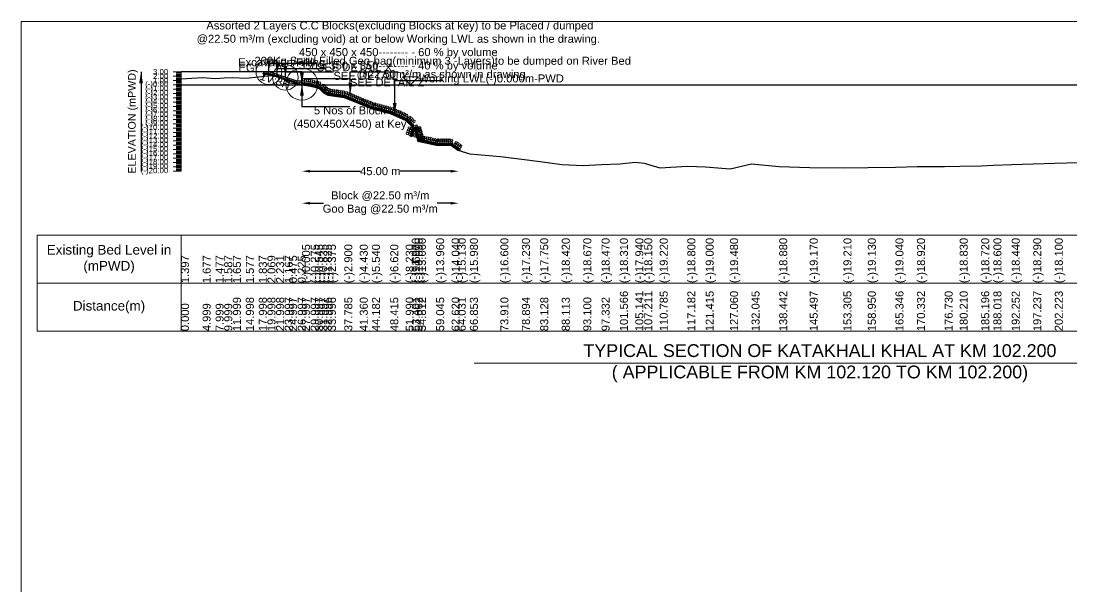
# Model space of a CAD drawing. Header units: inches. Extents: x 89000 to 845000, y -7071 to 31.
# Drawn here: x 730000 to 736567, y -3534 to 4 of the extents above; entities that cross this region are included whole.
import ezdxf

# ---------------------------------------------------------------- set-up
doc = ezdxf.new("R2010")
doc.units = ezdxf.units.IN
doc.header["$LTSCALE"] = 7
doc.header["$MEASUREMENT"] = 0
for name, color, linetype, lineweight in [('Cross section Data Border', 7, 'Continuous', 9), ('Cross Section Labels', 7, 'Continuous', 9), ('Existing_Bed_Level for Xsection', 7, 'Continuous', 25), ('Long Section Labels', 7, 'Continuous', 9)]:
    doc.layers.add(name, color=color, linetype=linetype, lineweight=lineweight)
doc.styles.get("Standard").update_dxf_attribs({"font": 'arial.ttf'})
doc.dimstyles.new('Appron Lebeling Style', dxfattribs={"dimtxt": 50, "dimasz": 50, "dimexe": 0.18, "dimexo": 0.0625, "dimgap": 0.09, "dimtad": 0, "dimtih": 1, "dimtoh": 1, "dimdec": 4, "dimzin": 0, "dimdsep": 46, "dimtxsty": 'Standard', "dimcen": 0.09, "dimse1": 1, "dimse2": 1, "dimadec": 0, "dimazin": 0, "dimtfac": 1, "dimtdec": 4, "dimtofl": 0, "dimtmove": 0, "dimatfit": 3, "dimfxl": 1, "dimtolj": 1, "dimtzin": 0, "dimarcsym": 0})
doc.dimstyles.get("Standard").update_dxf_attribs({"dimtxt": 0.18, "dimasz": 0.18, "dimexe": 0.18, "dimexo": 0.0625, "dimgap": 0.09, "dimtad": 0, "dimtih": 1, "dimtoh": 1, "dimdec": 4, "dimzin": 0, "dimdsep": 46, "dimtxsty": 'Standard', "dimcen": 0.09, "dimadec": 0, "dimazin": 0, "dimtfac": 1, "dimtdec": 4, "dimtofl": 0, "dimtmove": 0, "dimatfit": 3, "dimfxl": 1, "dimtolj": 1, "dimtzin": 0, "dimarcsym": 0})

# ---------------------------------------------------------------- blocks, each defined once
blk = doc.blocks.new('*D345')
at = {"layer": 'Cross Section Labels', "color": 0, "lineweight": -2, "transparency": 16777216}
for p, q in [((731805.3, -935), (732121.3, -935)), ((732684.5, -935), (732368.5, -935))]:
    blk.add_line(p, q, dxfattribs=at)
at = {"layer": 'Cross Section Labels', "color": 0, "transparency": 16777216}
for points in [[(731805.3, -926.7), (731805.3, -943.4), (731755.3, -935)], [(732684.5, -926.7), (732684.5, -943.4), (732734.5, -935)]]:
    blk.add_solid(points, dxfattribs=at)
at = {"layer": 'Defpoints', "color": 0, "transparency": 16777216}
for p in [(731755.3, -395), (732734.5, -805.3), (732734.5, -935)]:
    blk.add_point(p, dxfattribs=at)
at = {"layer": 'Cross Section Labels', "color": 0, "transparency": 16777216, "insert": (732244.9, -935), "char_height": 50, "attachment_point": 5}
blk.add_mtext('\\A1;45.00 m', dxfattribs=at)
blk = doc.blocks.new('*D346')
at = {"layer": 'Cross Section Labels', "color": 0, "lineweight": -2, "transparency": 16777216}
for p, q in [((731805.3, -1135), (731889.3, -1135)), ((732684.5, -1135), (732600.5, -1135))]:
    blk.add_line(p, q, dxfattribs=at)
at = {"layer": 'Cross Section Labels', "color": 0, "transparency": 16777216}
for points in [[(731805.3, -1126.7), (731805.3, -1143.4), (731755.3, -1135)], [(732684.5, -1126.7), (732684.5, -1143.4), (732734.5, -1135)]]:
    blk.add_solid(points, dxfattribs=at)
at = {"layer": 'Defpoints', "color": 0, "transparency": 16777216}
for p in [(731755.3, -395), (732734.5, -805.3), (732734.5, -1135)]:
    blk.add_point(p, dxfattribs=at)
at = {"layer": 'Cross Section Labels', "color": 0, "transparency": 16777216, "insert": (732244.9, -1135), "char_height": 50, "attachment_point": 5}
blk.add_mtext('\\A1;Block @22.50 m³/m ^JGoo Bag @22.50 m³/m ', dxfattribs=at)

msp = doc.modelspace()

# ---------------------------------------------------------------- linework, layer by layer
at = {"layer": 'Cross section Data Border'}
msp.add_lwpolyline([(730100, -1335.04), (739084.72253, -1335.04), (739084.72253, -1935.04), (730100, -1935.04)], close=True, dxfattribs=at)
for points in [[(731000, -1335.04), (731000, -1935.04)], [(730100, -1635.04), (739084.72253, -1635.04)]]:
    msp.add_lwpolyline(points, dxfattribs=at)
at = {"layer": 'Cross Section Labels'}
for points in [[(730000, 0), (740000, 0), (740000, -7071), (730000, -7071)], [(732434.33183, -395.04), (732484.33183, -345.04), (732384.33183, -345.04)]]:
    msp.add_lwpolyline(points, close=True, dxfattribs=at)
msp.add_lwpolyline([(732832.36127, -2135.04), (734992.36127, -2135.04), (737152.36127, -2135.04)], dxfattribs=at)
for centre, radius in [((731548.78183, -314.04), 80), ((731652.05683, -348.465), 80), ((731755.33183, -390.99), 100)]:
    msp.add_circle(centre, radius, dxfattribs=at)
at = {"layer": 'Existing_Bed_Level for Xsection'}
for points in [[(731755.33183, -314.04), (731000, -314.04)], [(731724.95683, -372.765), (731550.02883, -314.45567), (731548.78183, -314.04), (731547.46738, -314.04), (731523.16738, -314.04)], [(731523.16738, -322.14), (731547.46738, -322.14), (731724.95683, -381.30315)], [(731523.16738, -324.84), (731547.02923, -324.84), (731721.17923, -382.89)], [(731523.16738, -327.54), (731546.59108, -327.54), (731718.88183, -384.97025)], [(731000, -357.321), (731134.98549, -349.761), (731215.97678, -355.161), (731269.97097, -352.191), (731323.96517, -350.301), (731404.95646, -352.461), (731485.94775, -345.441), (731539.94195, -339.177), (731593.93614, -334.803), (731647.93034, -363.531), (731674.92743, -382.215), (731728.92163, -388.965), (731755.91873, -395.175), (731809.91292, -402.465), (731836.91002, -409.755), (731863.90712, -417.585), (731890.90421, -444.315), (731917.90131, -459.165), (732020.19545, -473.34), (732116.72802, -514.65), (732192.90262, -544.62), (732307.20672, -573.78), (732403.73649, -617.25), (732441.82375, -654.24), (732441.82375, -718.23), (732459.67249, -667.47), (732479.91598, -747.66), (732594.21896, -771.96), (732690.74682, -774.12), (732728.83614, -803.55), (732805.02675, -826.5), (732995.56246, -843.24), (733130.14127, -860.25), (733244.45998, -874.29), (733379.05462, -892.38), (733513.69275, -899.13), (733627.9707, -893.73), (733742.27146, -889.41), (733838.79543, -879.42), (733894.70328, -885.09), (733991.18268, -913.98), (734163.90229, -902.64), (734278.19653, -908.04), (734430.61552, -921), (734565.21039, -889.41), (734737.92952, -904.8), (734928.42908, -912.63), (735139.23815, -913.71), (735291.65269, -911.55), (735464.35334, -909.12), (735598.97065, -905.88), (735771.70126, -905.88), (735865.67839, -903.45), (736000.27984, -900.48), (736076.4832, -897.24), (736190.79728, -892.92), (736325.3947, -888.87), (736460.012, -883.74), (736612.40852, -879.96)], [(731000, -395.04), (738984.72253, -395.04)]]:
    msp.add_lwpolyline(points, dxfattribs=at)
at = {"layer": 'Long Section Labels'}
for points in [[(731000, -314.04), (730950, -314.04)], [(731000, -320.79), (730970, -320.79)], [(731000, -327.54), (730970, -327.54)], [(731000, -935.04), (731000, -908.04), (731000, -881.04), (731000, -854.04), (731000, -827.04), (731000, -800.04), (731000, -773.04), (731000, -746.04), (731000, -719.04), (731000, -692.04), (731000, -665.04), (731000, -638.04), (731000, -611.04), (731000, -584.04), (731000, -557.04), (731000, -530.04), (731000, -503.04), (731000, -476.04), (731000, -449.04), (731000, -422.04), (731000, -395.04), (731000, -368.04), (731000, -341.04), (731000, -314.04)], [(731000, -341.04), (730950, -341.04)], [(731000, -368.04), (730950, -368.04)], [(731000, -334.29), (730970, -334.29)], [(731000, -347.79), (730970, -347.79)], [(731000, -354.54), (730970, -354.54)], [(731000, -361.29), (730970, -361.29)], [(731000, -374.79), (730970, -374.79)], [(731000, -381.54), (730970, -381.54)], [(731000, -388.29), (730970, -388.29)], [(731000, -395.04), (730950, -395.04)], [(731000, -422.04), (730950, -422.04)], [(731000, -449.04), (730950, -449.04)], [(731000, -401.79), (730970, -401.79)], [(731000, -408.54), (730970, -408.54)], [(731000, -415.29), (730970, -415.29)], [(731000, -428.79), (730970, -428.79)], [(731000, -435.54), (730970, -435.54)], [(731000, -442.29), (730970, -442.29)], [(731000, -455.79), (730970, -455.79)], [(731000, -476.04), (730950, -476.04)], [(731000, -503.04), (730950, -503.04)], [(731000, -462.54), (730970, -462.54)], [(731000, -469.29), (730970, -469.29)], [(731000, -482.79), (730970, -482.79)], [(731000, -489.54), (730970, -489.54)], [(731000, -496.29), (730970, -496.29)], [(731000, -509.79), (730970, -509.79)], [(731000, -516.54), (730970, -516.54)], [(731000, -523.29), (730970, -523.29)], [(731000, -530.04), (730950, -530.04)], [(731000, -557.04), (730950, -557.04)], [(731000, -584.04), (730950, -584.04)], [(731000, -536.79), (730970, -536.79)], [(731000, -543.54), (730970, -543.54)], [(731000, -550.29), (730970, -550.29)], [(731000, -563.79), (730970, -563.79)], [(731000, -570.54), (730970, -570.54)], [(731000, -577.29), (730970, -577.29)], [(731000, -590.79), (730970, -590.79)], [(731000, -611.04), (730950, -611.04)], [(731000, -638.04), (730950, -638.04)], [(731000, -597.54), (730970, -597.54)], [(731000, -604.29), (730970, -604.29)], [(731000, -617.79), (730970, -617.79)], [(731000, -624.54), (730970, -624.54)], [(731000, -631.29), (730970, -631.29)], [(731000, -644.79), (730970, -644.79)], [(731000, -651.54), (730970, -651.54)], [(731000, -665.04), (730950, -665.04)], [(731000, -692.04), (730950, -692.04)], [(731000, -719.04), (730950, -719.04)], [(731000, -658.29), (730970, -658.29)], [(731000, -671.79), (730970, -671.79)], [(731000, -678.54), (730970, -678.54)], [(731000, -685.29), (730970, -685.29)], [(731000, -698.79), (730970, -698.79)], [(731000, -705.54), (730970, -705.54)], [(731000, -712.29), (730970, -712.29)], [(731000, -746.04), (730950, -746.04)], [(731000, -773.04), (730950, -773.04)], [(731000, -725.79), (730970, -725.79)], [(731000, -732.54), (730970, -732.54)], [(731000, -739.29), (730970, -739.29)], [(731000, -752.79), (730970, -752.79)], [(731000, -759.54), (730970, -759.54)], [(731000, -766.29), (730970, -766.29)], [(731000, -779.79), (730970, -779.79)], [(731000, -786.54), (730970, -786.54)], [(731000, -800.04), (730950, -800.04)], [(731000, -827.04), (730950, -827.04)], [(731000, -793.29), (730970, -793.29)], [(731000, -806.79), (730970, -806.79)], [(731000, -813.54), (730970, -813.54)], [(731000, -820.29), (730970, -820.29)], [(731000, -833.79), (730970, -833.79)], [(731000, -840.54), (730970, -840.54)], [(731000, -847.29), (730970, -847.29)], [(731000, -854.04), (730950, -854.04)], [(731000, -881.04), (730950, -881.04)], [(731000, -908.04), (730950, -908.04)], [(731000, -860.79), (730970, -860.79)], [(731000, -867.54), (730970, -867.54)], [(731000, -874.29), (730970, -874.29)], [(731000, -887.79), (730970, -887.79)], [(731000, -894.54), (730970, -894.54)], [(731000, -901.29), (730970, -901.29)], [(731000, -914.79), (730970, -914.79)], [(731000, -935.04), (730950, -935.04)], [(731000, -921.54), (730970, -921.54)], [(731000, -928.29), (730970, -928.29)]]:
    msp.add_lwpolyline(points, dxfattribs=at)
for points in [[(731523.16738, -314.04), (731515.06738, -314.04), (731515.06738, -326.19), (731523.16738, -326.19)], [(731523.16738, -326.19), (731515.06738, -326.19), (731515.06738, -338.34), (731523.16738, -338.34)], [(731535.31738, -314.04), (731523.16738, -314.04), (731523.16738, -322.14), (731535.31738, -322.14)], [(731547.46738, -314.04), (731535.31738, -314.04), (731535.31738, -322.14), (731547.46738, -322.14)], [(731561.55533, -318.29783), (731550.02883, -314.45567), (731547.46738, -322.14), (731558.99389, -325.98217)], [(731573.08183, -322.14), (731561.55533, -318.29783), (731558.99389, -325.98217), (731570.52039, -329.82433)], [(731584.60833, -325.98217), (731573.08183, -322.14), (731570.52039, -329.82433), (731582.04689, -333.6665)], [(731596.13484, -329.82433), (731584.60833, -325.98217), (731582.04689, -333.6665), (731593.57339, -337.50867)], [(731607.66134, -333.6665), (731596.13484, -329.82433), (731593.57339, -337.50867), (731605.09989, -341.35084)], [(731619.18784, -337.50867), (731607.66134, -333.6665), (731605.09989, -341.35084), (731616.6264, -345.193)], [(731630.71434, -341.35084), (731619.18784, -337.50867), (731616.6264, -345.193), (731628.1529, -349.03517)], [(731642.24084, -345.193), (731630.71434, -341.35084), (731628.1529, -349.03517), (731639.6794, -352.87734)], [(731653.76735, -349.03517), (731642.24084, -345.193), (731639.6794, -352.87734), (731651.2059, -356.71951)], [(731665.29385, -352.87734), (731653.76735, -349.03517), (731651.2059, -356.71951), (731662.7324, -360.56167)], [(731676.82035, -356.71951), (731665.29385, -352.87734), (731662.7324, -360.56167), (731674.25891, -364.40384)], [(731688.34685, -360.56167), (731676.82035, -356.71951), (731674.25891, -364.40384), (731685.78541, -368.24601)], [(731699.87335, -364.40384), (731688.34685, -360.56167), (731685.78541, -368.24601), (731697.31191, -372.08818)], [(731711.39986, -368.24601), (731699.87335, -364.40384), (731697.31191, -372.08818), (731708.83841, -375.93034)], [(731722.92636, -372.08818), (731711.39986, -368.24601), (731708.83841, -375.93034), (731720.36491, -379.77251)], [(731731.03183, -382.89), (731718.88183, -382.89), (731718.88183, -395.04), (731731.03183, -395.04)], [(731737.10683, -370.74), (731724.95683, -370.74), (731724.95683, -382.89), (731737.10683, -382.89)], [(731743.18183, -382.89), (731731.03183, -382.89), (731731.03183, -395.04), (731743.18183, -395.04)], [(731749.25683, -370.74), (731737.10683, -370.74), (731737.10683, -382.89), (731749.25683, -382.89)], [(731755.33183, -382.89), (731743.18183, -382.89), (731743.18183, -395.04), (731755.33183, -395.04)], [(731769.24877, -369.44099), (731757.19785, -370.9895), (731758.74636, -383.04042), (731770.79728, -381.4919)], [(731770.87445, -357.40024), (731758.82353, -358.94875), (731760.37204, -370.99966), (731772.42296, -369.45115)], [(731781.28952, -371.06666), (731769.2386, -372.61517), (731770.78711, -384.66609), (731782.83803, -383.11758)], [(731782.9152, -359.02591), (731770.86428, -360.57442), (731772.41279, -372.62534), (731784.46371, -371.07683)], [(731793.33027, -372.69234), (731781.27935, -374.24085), (731782.82786, -386.29177), (731794.87878, -384.74326)], [(731794.95595, -360.65159), (731782.90503, -362.2001), (731784.45354, -374.25102), (731796.50446, -372.70251)], [(731805.37102, -374.31802), (731793.3201, -375.86653), (731794.86862, -387.91744), (731806.91953, -386.36893)], [(731806.9967, -362.27726), (731794.94578, -363.82578), (731796.49429, -375.87669), (731808.54521, -374.32818)], [(731817.41177, -375.94369), (731805.36086, -377.4922), (731806.90937, -389.54312), (731818.96028, -387.99461)], [(731819.03745, -363.90294), (731806.98653, -365.45145), (731808.53504, -377.50237), (731820.58596, -375.95386)], [(731832.50469, -380.30195), (731820.35471, -380.28082), (731820.33358, -392.43081), (731832.48356, -392.45193)], [(731833.90109, -367.2071), (731822.15714, -370.32196), (731825.27199, -382.0659), (731837.01594, -378.95105)], [(731844.23456, -383.46936), (731832.08458, -383.44823), (731832.06346, -395.59821), (731844.21344, -395.61934)], [(731845.63096, -370.37451), (731833.88702, -373.48936), (731837.00187, -385.23331), (731848.74582, -382.11845)], [(731856.38992, -386.99413), (731844.24242, -386.74767), (731843.99596, -398.89517), (731856.14346, -399.14163)], [(731858.02894, -373.92743), (731846.22925, -376.82394), (731849.12576, -388.62364), (731860.92545, -385.72713)], [(731868.05904, -390.37854), (731855.91154, -390.13208), (731855.66508, -402.27958), (731867.81258, -402.52604)], [(731869.69806, -377.31184), (731857.89836, -380.20835), (731860.79487, -392.00804), (731872.59457, -389.11153)], [(731896.87048, -393.52154), (731885.12084, -390.42824), (731882.02754, -402.17787), (731893.77718, -405.27118)], [(731889.18747, -404.21716), (731878.63399, -398.19667), (731872.61349, -408.75015), (731883.16697, -414.77065)], [(731897.82142, -412.76569), (731887.26794, -406.7452), (731881.24744, -417.29868), (731891.80093, -423.31918)], [(731906.45538, -421.31423), (731895.90189, -415.29373), (731889.88139, -425.84721), (731900.43488, -431.86771)], [(731905.50443, -402.07007), (731893.7548, -398.97677), (731890.66149, -410.7264), (731902.41113, -413.81971)], [(731910.20408, -423.78935), (731898.40489, -420.89078), (731895.50632, -432.68996), (731907.3055, -435.58854)], [(731914.13838, -410.6186), (731902.38875, -407.5253), (731899.29544, -419.27493), (731911.04508, -422.36824)], [(731914.6626, -411.39796), (731902.51505, -411.6423), (731902.75939, -423.78984), (731914.90693, -423.5455)], [(731920.84983, -429.64515), (731909.05065, -426.74657), (731906.15208, -438.54576), (731917.95126, -441.44433)], [(731925.30835, -417.25375), (731913.16081, -417.49809), (731913.40515, -429.64563), (731925.55269, -429.4013)], [(731931.49559, -435.50094), (731919.69641, -432.60237), (731916.79783, -444.40155), (731928.59702, -447.30013)], [(731934.18294, -433.87425), (731922.12669, -435.38068), (731923.63312, -447.43693), (731935.68937, -445.9305)], [(731933.92209, -420.70774), (731922.66289, -425.27423), (731927.22938, -436.53343), (731938.48858, -431.96694)], [(731935.95411, -423.10955), (731923.80657, -423.35389), (731924.05091, -435.50143), (731936.19845, -435.25709)], [(731946.21794, -435.54195), (731934.16169, -437.04838), (731935.66812, -449.10463), (731947.72437, -447.5982)], [(731945.95709, -422.37544), (731934.69789, -426.94193), (731939.26438, -438.20113), (731950.52358, -433.63465)], [(731958.25295, -437.20965), (731946.1967, -438.71608), (731947.70313, -450.77233), (731959.75938, -449.2659)], [(731957.9921, -424.04314), (731946.73289, -428.60963), (731951.29938, -439.86884), (731962.55858, -435.30235)], [(731970.28795, -438.87735), (731958.2317, -440.38378), (731959.73813, -452.44003), (731971.79438, -450.9336)], [(731970.0271, -425.71085), (731958.76789, -430.27733), (731963.33438, -441.53654), (731974.59359, -436.97005)], [(731982.32295, -440.54506), (731970.2667, -442.05149), (731971.77313, -454.10774), (731983.82938, -452.60131)], [(731982.0621, -427.37855), (731970.8029, -431.94504), (731975.36938, -443.20424), (731986.62859, -438.63775)], [(731994.35795, -442.21276), (731982.3017, -443.71919), (731983.80813, -455.77544), (731995.86438, -454.26901)], [(731994.0971, -429.04625), (731982.8379, -433.61274), (731987.40438, -444.87194), (731998.66359, -440.30545)], [(732006.39295, -443.88046), (731994.3367, -445.38689), (731995.84313, -457.44314), (732007.89938, -455.93671)], [(732006.1321, -430.71395), (731994.8729, -435.28044), (731999.43939, -446.53964), (732010.69859, -441.97316)], [(732018.42796, -445.54816), (732006.3717, -447.05459), (732007.87813, -459.11084), (732019.93438, -457.60441)], [(732018.16711, -432.38165), (732006.9079, -436.94814), (732011.47439, -448.20735), (732022.73359, -443.64086)], [(732036.98412, -450.84483), (732024.95703, -449.12103), (732023.23323, -461.14813), (732035.26032, -462.87193)], [(732040.20205, -438.07495), (732028.13746, -439.51308), (732029.5756, -451.57767), (732041.64018, -450.13954)], [(732048.1543, -455.62498), (732036.1272, -453.90118), (732034.4034, -465.92827), (732046.43049, -467.65207)], [(732051.37222, -442.85509), (732039.30763, -444.29323), (732040.74577, -456.35782), (732052.81035, -454.91968)], [(732059.32447, -460.40512), (732047.29737, -458.68132), (732045.57357, -470.70842), (732057.60067, -472.43222)], [(732062.54239, -447.63524), (732050.4778, -449.07337), (732051.91594, -461.13796), (732063.98052, -459.69983)], [(732073.71256, -452.41539), (732061.64797, -453.85352), (732063.08611, -465.91811), (732075.15069, -464.47997)], [(732084.88273, -457.19553), (732072.81814, -458.63367), (732074.25628, -470.69825), (732086.32087, -469.26012)], [(732070.49464, -465.18527), (732058.46754, -463.46147), (732056.74374, -475.48856), (732068.77084, -477.21236)], [(732081.66481, -469.96542), (732069.63771, -468.24161), (732067.91391, -480.26871), (732079.94101, -481.99251)], [(732092.83498, -474.74556), (732080.80788, -473.02176), (732079.08408, -485.04886), (732091.11118, -486.77266)], [(732096.0529, -461.97568), (732083.98831, -463.41381), (732085.42645, -475.4784), (732097.49104, -474.04026)], [(732104.00515, -479.52571), (732091.97805, -477.80191), (732090.25425, -489.829), (732102.28135, -491.5528)], [(732107.22307, -466.75582), (732095.15848, -468.19396), (732096.59662, -480.25854), (732108.66121, -478.82041)], [(732115.17532, -484.30585), (732103.14822, -482.58205), (732101.42442, -494.60915), (732113.45152, -496.33295)], [(732118.39324, -471.53597), (732106.32866, -472.9741), (732107.76679, -485.03869), (732119.83138, -483.60055)], [(732126.34549, -489.086), (732114.31839, -487.3622), (732112.59459, -499.38929), (732124.62169, -501.11309)], [(732129.56341, -476.31611), (732117.49883, -477.75425), (732118.93696, -489.81883), (732131.00155, -488.3807)], [(732136.89315, -493.26164), (732124.82042, -491.89357), (732123.45236, -503.96631), (732135.52509, -505.33437)], [(732139.73276, -480.40234), (732127.71588, -482.19594), (732129.50948, -494.21282), (732141.52637, -492.41922)], [(732148.19955, -497.71), (732136.12681, -496.34194), (732134.75875, -508.41468), (732146.83148, -509.78274)], [(732151.03916, -484.8507), (732139.02227, -486.64431), (732140.81588, -498.66119), (732152.83276, -496.86759)], [(732159.50594, -502.15837), (732147.43321, -500.79031), (732146.06514, -512.86304), (732158.13788, -514.23111)], [(732162.34555, -489.29907), (732150.32867, -491.09267), (732152.12227, -503.10956), (732164.13915, -501.31596)], [(732170.81233, -506.60674), (732158.7396, -505.23868), (732157.37154, -517.31141), (732169.44427, -518.67947)], [(732173.65194, -493.74744), (732161.63506, -495.54104), (732163.42866, -507.55793), (732175.44555, -505.76432)], [(732182.11873, -511.05511), (732170.04599, -509.68705), (732168.67793, -521.75978), (732180.75066, -523.12784)], [(732184.95834, -498.19581), (732172.94145, -499.98941), (732174.73505, -512.00629), (732186.75194, -510.21269)], [(732193.42512, -515.50347), (732181.35238, -514.13541), (732179.98432, -526.20815), (732192.05706, -527.57621)], [(732196.26473, -502.64417), (732184.24785, -504.43778), (732186.04145, -516.45466), (732198.05833, -514.66106)], [(732204.73151, -519.95184), (732192.65878, -518.58378), (732191.29072, -530.65651), (732203.36345, -532.02458)], [(732207.57112, -507.09254), (732195.55424, -508.88614), (732197.34784, -520.90303), (732209.36472, -519.10943)], [(732213.33522, -521.67245), (732201.18613, -521.8209), (732201.33458, -533.96999), (732213.48368, -533.82154)], [(732214.54872, -508.55939), (732202.84939, -511.83785), (732206.12785, -523.53717), (732217.82718, -520.25871)], [(732225.10816, -524.67583), (732212.95907, -524.82428), (732213.10753, -536.97338), (732225.25662, -536.82492)], [(732226.32166, -511.56277), (732214.62234, -514.84123), (732217.9008, -526.54055), (732229.60012, -523.26209)], [(732238.0946, -514.56615), (732226.39528, -517.84461), (732229.67374, -529.54394), (732241.37306, -526.26548)], [(732249.86755, -517.56953), (732238.16822, -520.848), (732241.44668, -532.54732), (732253.14601, -529.26886)], [(732261.64049, -520.57292), (732249.94116, -523.85138), (732253.21963, -535.5507), (732264.91895, -532.27224)], [(732273.41343, -523.5763), (732261.71411, -526.85476), (732264.99257, -538.55409), (732276.69189, -535.27563)], [(732236.88111, -527.67921), (732224.73201, -527.82767), (732224.88047, -539.97676), (732237.02956, -539.82831)], [(732248.65405, -530.6826), (732236.50496, -530.83105), (732236.65341, -542.98014), (732248.8025, -542.83169)], [(732260.42699, -533.68598), (732248.2779, -533.83443), (732248.42635, -545.98353), (732260.57545, -545.83507)], [(732272.19994, -536.68936), (732260.05084, -536.83782), (732260.1993, -548.98691), (732272.34839, -548.83846)], [(732283.97288, -539.69275), (732271.82379, -539.8412), (732271.97224, -551.99029), (732284.12133, -551.84184)], [(732285.18638, -526.57968), (732273.48705, -529.85814), (732276.76551, -541.55747), (732288.46484, -538.27901)], [(732295.74582, -542.69613), (732283.59673, -542.84458), (732283.74518, -554.99368), (732295.89428, -554.84522)], [(732296.95932, -529.58307), (732285.25999, -532.86153), (732288.53845, -544.56085), (732300.23778, -541.28239)], [(732307.51877, -545.69951), (732295.36967, -545.84797), (732295.51813, -557.99706), (732307.66722, -557.84861)], [(732308.73226, -532.58645), (732297.03294, -535.86491), (732300.3114, -547.56424), (732312.01072, -544.28577)], [(732323.43585, -551.16311), (732311.44322, -549.21389), (732309.494, -561.20651), (732321.48662, -563.15574)], [(732326.89287, -538.45587), (732314.80342, -539.66732), (732316.01487, -551.75678), (732328.10432, -550.54533)], [(732334.51434, -556.15206), (732322.52171, -554.20284), (732320.57249, -566.19546), (732332.56511, -568.14468)], [(732337.97136, -543.44482), (732325.88191, -544.65627), (732327.09336, -556.74572), (732339.18281, -555.53427)], [(732345.59282, -561.14101), (732333.6002, -559.19178), (732331.65098, -571.18441), (732343.6436, -573.13363)], [(732349.04985, -548.43377), (732336.96039, -549.64522), (732338.17185, -561.73467), (732350.2613, -560.52322)], [(732356.67131, -566.12995), (732344.67869, -564.18073), (732342.72947, -576.17335), (732354.72209, -578.12258)], [(732360.12834, -553.42271), (732348.03888, -554.63416), (732349.25033, -566.72362), (732361.33979, -565.51217)], [(732367.7498, -571.1189), (732355.75718, -569.16968), (732353.80795, -581.1623), (732365.80058, -583.11152)], [(732371.20683, -558.41166), (732359.11737, -559.62311), (732360.32882, -571.71256), (732372.41828, -570.50111)], [(732378.82829, -576.10785), (732366.83567, -574.15862), (732364.88644, -586.15125), (732376.87907, -588.10047)], [(732382.28531, -563.40061), (732370.19586, -564.61206), (732371.40731, -576.70151), (732383.49676, -575.49006)], [(732389.90678, -581.09679), (732377.91415, -579.14757), (732375.96493, -591.14019), (732387.95755, -593.08942)], [(732393.3638, -568.38955), (732381.27435, -569.601), (732382.4858, -581.69046), (732394.57525, -580.47901)], [(732400.98527, -586.08574), (732388.99264, -584.13652), (732387.04342, -596.12914), (732399.03604, -598.07836)], [(732404.44229, -573.3785), (732392.35284, -574.58995), (732393.56429, -586.6794), (732405.65374, -585.46795)], [(732412.06375, -591.07469), (732400.07113, -589.12546), (732398.12191, -601.11809), (732410.11453, -603.06731)], [(732415.52078, -578.36745), (732403.43133, -579.5789), (732404.64278, -591.66835), (732416.73223, -590.4569)], [(732436.77891, -593.17342), (732424.99999, -590.19355), (732422.02012, -601.97247), (732433.79904, -604.95233)], [(732429.19939, -603.94263), (732418.58834, -598.02417), (732412.66988, -608.63522), (732423.28093, -614.55367)], [(732437.91537, -612.40751), (732427.30432, -606.48905), (732421.38586, -617.1001), (732431.99691, -623.01856)], [(732446.63135, -620.87239), (732436.0203, -614.95393), (732430.10184, -625.56498), (732440.71289, -631.48344)], [(732445.49489, -601.6383), (732433.71597, -598.65843), (732430.7361, -610.43735), (732442.51502, -613.41721)], [(732455.34733, -629.33727), (732444.73628, -623.41881), (732438.81782, -634.02986), (732449.42887, -639.94832)], [(732454.21087, -610.10318), (732442.43195, -607.12331), (732439.45208, -618.90223), (732451.231, -621.88209)], [(732462.92685, -618.56806), (732451.14793, -615.58819), (732448.16806, -627.36711), (732459.94698, -630.34697)], [(732469.10994, -658.74165), (732465.96293, -647.00628), (732454.22756, -650.15329), (732457.37457, -661.88866)], [(732482.11602, -656.67604), (732476.04732, -646.1502), (732465.52148, -652.2189), (732471.59018, -662.74474)], [(732500.24187, -663.5605), (732491.78141, -654.84023), (732483.06114, -663.3007), (732491.52161, -672.02096)], [(732407.57662, -694.16064), (732409.81006, -706.1036), (732421.75302, -703.87016), (732419.51958, -691.9272)], [(732411.60702, -682.6986), (732413.84046, -694.64156), (732425.78342, -692.40812), (732423.54997, -680.46516)], [(732415.63741, -671.23656), (732417.87086, -683.17952), (732429.81382, -680.94608), (732427.58037, -669.00312)], [(732420.53148, -696.52637), (732419.60744, -708.64118), (732431.72225, -709.56522), (732432.64629, -697.45041)], [(732419.66781, -659.77452), (732421.90126, -671.71748), (732433.84421, -669.48403), (732431.61077, -657.54108)], [(732424.56187, -685.06433), (732423.63783, -697.17914), (732435.75265, -698.10318), (732436.67669, -685.98837)], [(732428.59227, -673.60229), (732427.66823, -685.7171), (732439.78304, -686.64114), (732440.70708, -674.52633)], [(732432.62267, -662.14025), (732431.69863, -674.25506), (732443.81344, -675.1791), (732444.73748, -663.06429)], [(732469.10994, -670.89165), (732465.96293, -659.15628), (732454.22756, -662.30329), (732457.37457, -674.03866)], [(732469.10994, -683.04165), (732465.96293, -671.30628), (732454.22756, -674.45329), (732457.37457, -686.18866)], [(732469.10994, -695.19165), (732465.96293, -683.45628), (732454.22756, -686.60329), (732457.37457, -698.33866)], [(732469.10994, -707.34165), (732465.96293, -695.60628), (732454.22756, -698.75329), (732457.37457, -710.48866)], [(732469.10994, -719.49165), (732465.96293, -707.75628), (732454.22756, -710.90329), (732457.37457, -722.63866)], [(732482.11602, -668.82604), (732476.04732, -658.3002), (732465.52148, -664.3689), (732471.59018, -674.89474)], [(732482.11602, -680.97604), (732476.04732, -670.4502), (732465.52148, -676.5189), (732471.59018, -687.04474)], [(732482.11602, -693.12604), (732476.04732, -682.6002), (732465.52148, -688.6689), (732471.59018, -699.19474)], [(732482.11602, -705.27604), (732476.04732, -694.7502), (732465.52148, -700.8189), (732471.59018, -711.34474)], [(732482.11602, -717.42604), (732476.04732, -706.9002), (732465.52148, -712.9689), (732471.59018, -723.49474)], [(732488.13699, -668.74671), (732482.2133, -658.13859), (732471.60517, -664.06228), (732477.52887, -674.67041)], [(732491.11089, -680.52714), (732485.1872, -669.91901), (732474.57907, -675.84271), (732480.50277, -686.45083)], [(732494.08479, -692.30757), (732488.1611, -681.69944), (732477.55297, -687.62313), (732483.47667, -698.23126)], [(732497.05869, -704.08799), (732491.135, -693.47986), (732480.52687, -699.40356), (732486.45056, -710.01168)], [(732500.03259, -715.86842), (732494.1089, -705.26029), (732483.50077, -711.18398), (732489.42446, -721.79211)], [(732496.59282, -710.01265), (732485.03511, -713.75988), (732488.78234, -725.3176), (732500.34006, -721.57036)], [(732503.21577, -675.34092), (732494.75531, -666.62066), (732486.03504, -675.08112), (732494.49551, -683.80139)], [(732503.00649, -727.64884), (732497.0828, -717.04071), (732486.47467, -722.96441), (732492.39836, -733.57253)], [(732506.18967, -687.12135), (732497.72921, -678.40108), (732489.00894, -686.86155), (732497.46941, -695.58181)], [(732509.16357, -698.90177), (732500.70311, -690.18151), (732491.98284, -698.64197), (732500.44331, -707.36224)], [(732512.13747, -710.6822), (732503.67701, -701.96193), (732494.95674, -710.4224), (732503.41721, -719.14266)], [(732508.47723, -712.53919), (732496.91951, -716.28642), (732500.66675, -727.84414), (732512.22446, -724.0969)], [(732515.11137, -722.46263), (732506.65091, -713.74236), (732497.93064, -722.20282), (732506.39111, -730.92309)], [(732520.36163, -715.06573), (732508.80392, -718.81296), (732512.55115, -730.37068), (732524.10887, -726.62344)], [(732532.24604, -717.59227), (732520.68832, -721.3395), (732524.43556, -732.89722), (732535.99327, -729.14998)], [(732544.13044, -720.11881), (732532.57273, -723.86604), (732536.31996, -735.42376), (732547.87768, -731.67652)], [(732495.90872, -723.16396), (732483.77547, -723.80185), (732484.41337, -735.9351), (732496.54661, -735.2972)], [(732505.98039, -739.42927), (732500.0567, -728.82114), (732489.44857, -734.74483), (732495.37226, -745.35296)], [(732507.79312, -725.6905), (732495.65988, -726.32839), (732496.29777, -738.46164), (732508.43102, -737.82374)], [(732518.08527, -734.24305), (732509.62481, -725.52279), (732500.90454, -733.98325), (732509.365, -742.70352)], [(732519.67753, -728.21704), (732507.54428, -728.85493), (732508.18218, -740.98818), (732520.31542, -740.35028)], [(732531.56193, -730.74358), (732519.42869, -731.38147), (732520.06658, -743.51472), (732532.19983, -742.87682)], [(732543.44634, -733.27012), (732531.31309, -733.90801), (732531.95099, -746.04126), (732544.08423, -745.40336)], [(732555.33074, -735.79666), (732543.1975, -736.43455), (732543.83539, -748.5678), (732555.96864, -747.9299)], [(732556.01485, -722.64535), (732544.45713, -726.39258), (732548.20437, -737.9503), (732559.76208, -734.20306)], [(732567.21515, -738.3232), (732555.08191, -738.96109), (732555.7198, -751.09434), (732567.85304, -750.45644)], [(732567.89925, -725.17189), (732556.34154, -728.91912), (732560.08878, -740.47684), (732571.64649, -736.7296)], [(732579.09955, -740.84974), (732566.96631, -741.48763), (732567.60421, -753.62088), (732579.73745, -752.98298)], [(732579.78366, -727.69843), (732568.22595, -731.44566), (732571.97318, -743.00338), (732583.53089, -739.25614)], [(732590.98396, -743.37628), (732578.85072, -744.01417), (732579.48861, -756.14742), (732591.62185, -755.50952)], [(732591.66806, -730.22497), (732580.11035, -733.9722), (732583.85759, -745.52992), (732595.4153, -741.78268)], [(732602.86837, -745.90282), (732590.73512, -746.54071), (732591.37302, -758.67396), (732603.50626, -758.03606)], [(732603.55247, -732.75151), (732591.99476, -736.49874), (732595.74199, -748.05646), (732607.2997, -744.30922)], [(732608.24331, -731.97146), (732597.58434, -737.80317), (732603.41604, -748.46214), (732614.07502, -742.63044)], [(732610.01744, -745.0205), (732598.21461, -747.90419), (732601.09829, -759.70702), (732612.90112, -756.82334)], [(732620.39027, -732.24328), (732609.7313, -738.07498), (732615.563, -748.73395), (732626.22198, -742.90225)], [(732622.1644, -745.29232), (732610.36157, -748.176), (732613.24525, -759.97883), (732625.04808, -757.09515)], [(732632.53723, -732.51509), (732621.87826, -738.34679), (732627.70996, -749.00577), (732638.36893, -743.17406)], [(732634.31136, -745.56413), (732622.50853, -748.44781), (732625.39221, -760.25064), (732637.19504, -757.36696)], [(732644.68419, -732.7869), (732634.02522, -738.6186), (732639.85692, -749.27758), (732650.51589, -743.44588)], [(732646.45832, -745.83594), (732634.65549, -748.71962), (732637.53917, -760.52246), (732649.342, -757.63877)], [(732656.83115, -733.05871), (732646.17218, -738.89041), (732652.00388, -749.54939), (732662.66285, -743.71769)], [(732658.60528, -746.10775), (732646.80244, -748.99143), (732649.68613, -760.79427), (732661.48896, -757.91059)], [(732668.97811, -733.33052), (732658.31913, -739.16223), (732664.15084, -749.8212), (732674.80981, -743.9895)], [(732670.75224, -746.37956), (732658.9494, -749.26325), (732661.83309, -761.06608), (732673.63592, -758.1824)], [(732681.12507, -733.60234), (732670.46609, -739.43404), (732676.2978, -750.09301), (732686.95677, -744.26131)], [(732682.8992, -746.65138), (732671.09636, -749.53506), (732673.98004, -761.33789), (732685.78288, -758.45421)], [(732693.27203, -733.87415), (732682.61305, -739.70585), (732688.44476, -750.36483), (732699.10373, -744.53312)], [(732695.04616, -746.92319), (732683.24332, -749.80687), (732686.127, -761.6097), (732697.92984, -758.72602)], [(732719.96419, -762.2128), (732708.75374, -757.52791), (732704.06884, -768.73836), (732715.2793, -773.42325)], [(732726.28174, -750.65799), (732714.24203, -749.02459), (732712.60863, -761.06429), (732724.64833, -762.6977)], [(732729.57863, -769.64147), (732718.36817, -764.95657), (732713.68328, -776.16703), (732724.89373, -780.85192)], [(732735.89618, -758.08666), (732723.85647, -756.45325), (732722.22307, -768.49296), (732734.26277, -770.12636)], [(732739.19306, -777.07013), (732727.98261, -772.38524), (732723.29772, -783.59569), (732734.50817, -788.28059)], [(732745.51061, -765.51533), (732733.47091, -763.88192), (732731.8375, -775.92163), (732743.87721, -777.55503)], [(732748.8075, -784.4988), (732737.59705, -779.81391), (732732.91215, -791.02436), (732744.12261, -795.70925)], [(732755.12505, -772.94399), (732743.08535, -771.31059), (732741.45194, -783.35029), (732753.49165, -784.9837)]]:
    msp.add_lwpolyline(points, close=True, dxfattribs=at)
for centre, major_axis in [((731764.5338, -394.02234), (8.9048, -1.20228)), ((731765.14794, -389.47361), (8.9048, -1.20228)), ((731765.76209, -384.92488), (8.9048, -1.20228)), ((731782.3434, -396.42689), (8.9048, -1.20228)), ((731782.95755, -391.87816), (8.9048, -1.20228)), ((731783.57169, -387.32944), (8.9048, -1.20228)), ((731800.76716, -394.28272), (8.9048, -1.20228)), ((731801.3813, -389.73399), (8.9048, -1.20228)), ((731820.44709, -393.42354), (8.6749, -2.34247)), ((731800.15301, -398.83145), (8.9048, -1.20228)), ((731818.05393, -402.28611), (8.6749, -2.34247)), ((731819.25051, -397.85482), (8.6749, -2.34247)), ((731835.40373, -406.97106), (8.6749, -2.34247)), ((731836.6003, -402.53977), (8.6749, -2.34247)), ((731837.79688, -398.10848), (8.6749, -2.34247)), ((731852.71554, -411.94952), (8.62996, -2.50296)), ((731853.99409, -407.54118), (8.62996, -2.50296)), ((731855.27265, -403.13285), (8.62996, -2.50296)), ((731869.53879, -419.93135), (6.38529, -6.32211)), ((731872.76824, -416.66964), (6.38529, -6.32211)), ((731875.99768, -413.40792), (6.38529, -6.32211)), ((731882.30936, -432.57558), (6.38529, -6.32211)), ((731885.53881, -429.31387), (6.38529, -6.32211)), ((731888.76825, -426.05215), (6.38529, -6.32211)), ((731895.16805, -444.04108), (7.87313, -4.33069)), ((731897.38024, -440.01935), (7.87313, -4.33069)), ((731899.59243, -435.99762), (7.87313, -4.33069)), ((731910.91431, -452.70245), (7.87313, -4.33069)), ((731913.1265, -448.68072), (7.87313, -4.33069)), ((731915.33869, -444.65899), (7.87313, -4.33069)), ((731926.8682, -458.09062), (8.90055, -1.23336)), ((731927.49822, -453.54407), (8.90055, -1.23336)), ((731928.12824, -448.99751), (8.90055, -1.23336)), ((731944.66931, -460.55734), (8.90055, -1.23336)), ((731945.29933, -456.01078), (8.90055, -1.23336)), ((731945.92935, -451.46423), (8.90055, -1.23336)), ((731963.10043, -458.4775), (8.90055, -1.23336)), ((731963.73045, -453.93094), (8.90055, -1.23336)), ((731980.90154, -460.94422), (8.90055, -1.23336)), ((731981.53156, -456.39766), (8.90055, -1.23336)), ((731999.33266, -458.86438), (8.90055, -1.23336)), ((732017.13377, -461.33109), (8.90055, -1.23336)), ((731962.47041, -463.02406), (8.90055, -1.23336)), ((731980.27152, -465.49077), (8.90055, -1.23336)), ((731998.07262, -467.95749), (8.90055, -1.23336)), ((731998.70264, -463.41093), (8.90055, -1.23336)), ((732015.87373, -470.42421), (8.90055, -1.23336)), ((732016.50375, -465.87765), (8.90055, -1.23336)), ((732033.31675, -476.4588), (8.26096, -3.53518)), ((732035.12258, -472.23895), (8.26096, -3.53518)), ((732036.92842, -468.01911), (8.26096, -3.53518)), ((732049.83867, -483.52916), (8.26096, -3.53518)), ((732051.64451, -479.30932), (8.26096, -3.53518)), ((732053.45034, -475.08948), (8.26096, -3.53518)), ((732066.3606, -490.59953), (8.26096, -3.53518)), ((732068.16643, -486.37969), (8.26096, -3.53518)), ((732069.97226, -482.15984), (8.26096, -3.53518)), ((732082.88252, -497.6699), (8.26096, -3.53518)), ((732084.68835, -493.45005), (8.26096, -3.53518)), ((732086.49419, -489.23021), (8.26096, -3.53518)), ((732099.40444, -504.74026), (8.26096, -3.53518)), ((732101.21028, -500.52042), (8.26096, -3.53518)), ((732103.01611, -496.30058), (8.26096, -3.53518)), ((732115.92637, -511.81063), (8.26096, -3.53518)), ((732117.7322, -507.59079), (8.26096, -3.53518)), ((732119.53803, -503.37094), (8.26096, -3.53518)), ((732132.56632, -518.41516), (8.36171, -3.28982)), ((732134.24682, -514.14385), (8.36171, -3.28982)), ((732135.92731, -509.87255), (8.36171, -3.28982)), ((732149.28973, -524.99479), (8.36171, -3.28982)), ((732150.97023, -520.72348), (8.36171, -3.28982)), ((732152.65072, -516.45218), (8.36171, -3.28982)), ((732167.69364, -527.30311), (8.36171, -3.28982)), ((732169.37413, -523.03181), (8.36171, -3.28982)), ((732186.09755, -529.61144), (8.36171, -3.28982)), ((732166.01315, -531.57442), (8.36171, -3.28982)), ((732182.73656, -538.15405), (8.36171, -3.28982)), ((732184.41705, -533.88274), (8.36171, -3.28982)), ((732199.42294, -543.91489), (8.70675, -2.22117)), ((732200.55755, -539.46733), (8.70675, -2.22117)), ((732201.69216, -535.01978), (8.70675, -2.22117)), ((732216.83643, -548.35723), (8.70675, -2.22117)), ((732217.97104, -543.90967), (8.70675, -2.22117)), ((732219.10565, -539.46211), (8.70675, -2.22117)), ((732234.24992, -552.79956), (8.70675, -2.22117)), ((732235.38453, -548.35201), (8.70675, -2.22117)), ((732236.51914, -543.90445), (8.70675, -2.22117)), ((732251.66341, -557.2419), (8.70675, -2.22117)), ((732252.79802, -552.79435), (8.70675, -2.22117)), ((732253.93264, -548.34679), (8.70675, -2.22117)), ((732269.0769, -561.68424), (8.70675, -2.22117)), ((732270.21151, -557.23668), (8.70675, -2.22117)), ((732271.34613, -552.78913), (8.70675, -2.22117)), ((732286.49039, -566.12658), (8.70675, -2.22117)), ((732287.62501, -561.67902), (8.70675, -2.22117)), ((732288.75962, -557.23146), (8.70675, -2.22117)), ((732303.90389, -570.56891), (8.70675, -2.22117)), ((732305.0385, -566.12136), (8.70675, -2.22117)), ((732306.17311, -561.6738), (8.70675, -2.22117)), ((732320.89354, -577.42658), (8.19316, -3.6896)), ((732322.77825, -573.24137), (8.19316, -3.6896)), ((732324.66297, -569.05616), (8.19316, -3.6896)), ((732337.27986, -584.80578), (8.19316, -3.6896)), ((732339.16457, -580.62058), (8.19316, -3.6896)), ((732341.04928, -576.43537), (8.19316, -3.6896)), ((732353.66617, -592.18499), (8.19316, -3.6896)), ((732355.55089, -587.99978), (8.19316, -3.6896)), ((732357.4356, -583.81458), (8.19316, -3.6896)), ((732371.9372, -595.37899), (8.19316, -3.6896)), ((732373.82191, -591.19378), (8.19316, -3.6896)), ((732370.05249, -599.5642), (8.19316, -3.6896)), ((732386.4388, -606.9434), (8.19316, -3.6896)), ((732388.32352, -602.7582), (8.19316, -3.6896)), ((732390.20823, -598.57299), (8.19316, -3.6896)), ((732402.82512, -614.32261), (8.19316, -3.6896)), ((732404.70983, -610.1374), (8.19316, -3.6896)), ((732406.59455, -605.9522), (8.19316, -3.6896)), ((732416.7689, -626.70774), (6.44595, -6.26025)), ((732419.96674, -623.41504), (6.44595, -6.26025)), ((732423.16459, -620.12234), (6.44595, -6.26025)), ((732429.6608, -639.22824), (6.44595, -6.26025)), ((732432.85864, -635.93554), (6.44595, -6.26025)), ((732436.05649, -632.64284), (6.44595, -6.26025)), ((732442.5527, -651.74874), (6.44595, -6.26025)), ((732445.75055, -648.45604), (6.44595, -6.26025)), ((732448.94839, -645.16333), (6.44595, -6.26025)), ((732433.21506, -708.1198), (2.9807, 8.47682)), ((732437.54517, -709.64239), (2.9807, 8.47682)), ((732439.17647, -691.16616), (2.9807, 8.47682)), ((732441.87527, -711.16499), (2.9807, 8.47682)), ((732443.50657, -692.68876), (2.9807, 8.47682)), ((732445.13788, -674.21253), (2.9807, 8.47682)), ((732444.11875, -670.99847), (0, -8.9856)), ((732444.11875, -688.96967), (0, -8.9856)), ((732444.11875, -706.94087), (0, -8.9856)), ((732447.83668, -694.21135), (2.9807, 8.47682)), ((732449.46798, -675.73513), (2.9807, 8.47682)), ((732448.70875, -670.99847), (0, -8.9856)), ((732448.70875, -688.96967), (0, -8.9856)), ((732448.70875, -706.94087), (0, -8.9856)), ((732453.79808, -677.25772), (2.9807, 8.47682)), ((732453.29875, -670.99847), (0, -8.9856)), ((732453.29875, -688.96967), (0, -8.9856)), ((732453.29875, -706.94087), (0, -8.9856)), ((732463.5594, -673.49078), (2.19936, -8.71228)), ((732467.95812, -690.91534), (2.19936, -8.71228)), ((732468.00978, -672.36731), (2.19936, -8.71228)), ((732472.35685, -708.3399), (2.19936, -8.71228)), ((732472.40851, -689.79187), (2.19936, -8.71228)), ((732472.46016, -671.24384), (2.19936, -8.71228)), ((732476.75558, -725.76446), (2.19936, -8.71228)), ((732476.80724, -707.21642), (2.19936, -8.71228)), ((732476.85889, -688.66839), (2.19936, -8.71228)), ((732481.20596, -724.64098), (2.19936, -8.71228)), ((732481.25762, -706.09295), (2.19936, -8.71228)), ((732485.65635, -723.51751), (2.19936, -8.71228)), ((732481.15431, -743.18901), (2.19936, -8.71228)), ((732485.60469, -742.06554), (2.19936, -8.71228)), ((732494.02782, -748.31379), (8.78918, -1.86852)), ((732494.98229, -743.82412), (8.78918, -1.86852)), ((732490.05507, -740.94207), (2.19936, -8.71228)), ((732495.93676, -739.33446), (8.78918, -1.86852)), ((732511.60618, -752.05082), (8.78918, -1.86852)), ((732512.56065, -747.56116), (8.78918, -1.86852)), ((732513.51512, -743.07149), (8.78918, -1.86852)), ((732529.18453, -755.78785), (8.78918, -1.86852)), ((732530.139, -751.29819), (8.78918, -1.86852)), ((732531.09347, -746.80853), (8.78918, -1.86852)), ((732546.76289, -759.52489), (8.78918, -1.86852)), ((732547.71736, -755.03522), (8.78918, -1.86852)), ((732548.67183, -750.54556), (8.78918, -1.86852)), ((732564.34125, -763.26192), (8.78918, -1.86852)), ((732565.29572, -758.77226), (8.78918, -1.86852)), ((732566.25019, -754.28259), (8.78918, -1.86852)), ((732581.9196, -766.99896), (8.78918, -1.86852)), ((732582.87407, -762.50929), (8.78918, -1.86852)), ((732583.82854, -758.01963), (8.78918, -1.86852)), ((732599.17815, -769.7754), (8.98335, -0.20102)), ((732599.28083, -765.18655), (8.98335, -0.20102)), ((732599.38352, -760.59769), (8.98335, -0.20102)), ((732617.14485, -770.17744), (8.98335, -0.20102)), ((732617.24753, -765.58859), (8.98335, -0.20102)), ((732617.35022, -760.99973), (8.98335, -0.20102)), ((732635.11155, -770.57948), (8.98335, -0.20102)), ((732635.21424, -765.99063), (8.98335, -0.20102)), ((732635.31692, -761.40177), (8.98335, -0.20102)), ((732653.07825, -770.98152), (8.98335, -0.20102)), ((732653.18094, -766.39267), (8.98335, -0.20102)), ((732653.28362, -761.80382), (8.98335, -0.20102)), ((732671.04496, -771.38356), (8.98335, -0.20102)), ((732671.14764, -766.79471), (8.98335, -0.20102)), ((732671.25033, -762.20586), (8.98335, -0.20102)), ((732689.01166, -771.7856), (8.98335, -0.20102)), ((732689.11434, -767.19675), (8.98335, -0.20102)), ((732689.21703, -762.6079), (8.98335, -0.20102)), ((732704.9568, -782.1992), (7.11041, -5.49391)), ((732707.76318, -778.56708), (7.11041, -5.49391)), ((732710.56957, -774.93496), (7.11041, -5.49391)), ((732719.17762, -793.18702), (7.11041, -5.49391)), ((732721.984, -789.5549), (7.11041, -5.49391)), ((732724.79039, -785.92278), (7.11041, -5.49391)), ((732733.32065, -802.50396), (8.60375, -2.59161)), ((732734.64449, -798.10901), (8.60375, -2.59161)), ((732735.96832, -793.71407), (8.60375, -2.59161))]:
    msp.add_ellipse(centre, major_axis=major_axis, ratio=0.255, dxfattribs=at)

# ---------------------------------------------------------------- texts
at = {"layer": 'Cross section Data Border', "char_height": 60, "width": 800, "attachment_point": 5}
for s, insert in [('Existing Bed Level in (mPWD)', (730550, -1485.04)), ('Distance(m)', (730550, -1785.04))]:
    msp.add_mtext(s, dxfattribs=dict(at, insert=insert))
at = {"layer": 'Cross Section Labels'}
for s, insert, char_height, attachment_point in [(' Assorted 2 Layers C.C Blocks(excluding Blocks at key) to be Placed / dumped^J@22.50 m³/m (excluding void) at or below Working LWL as shown in the drawing.^J450 x 450 x 450-------- - 60 % by volume^J350 x 350 x 350-------- - 40 % by volume', (732357.63707, -314.04), 50, 8), ('Excavation/Filling', (731900.41933, -293.79), 50, 9), ('EGL', (731498.86738, -314.04), 50, 9), ('200Kg Sand Filled Geo-bag(minimum 3 -Layers)to be dumped on River Bed^J@22.50m³/m as shown in drawing.', (732634.972, -368.04), 50, 8), ('SEE DETAIL X', (731848.78183, -260.04), 50, 1), ('SEE DETAIL Y', (731952.05683, -314.04), 50, 1), ('Working LWL(-)0.000m-PWD', (732484.33183, -395.04), 50, 7), ('SEE DETAIL Z', (732055.33183, -354.54), 50, 1), ('5 Nos of Block ^J(450X450X450) at Key', (732055.33183, -530.04), 50, 2), ('TYPICAL SECTION OF KATAKHALI KHAL AT KM 102.200^J( APPLICABLE FROM KM 102.120 TO KM 102.200)', (734992.36127, -2135.04), 80, 5)]:
    msp.add_mtext(s, dxfattribs=dict(at, insert=insert, char_height=char_height, attachment_point=attachment_point))
at = {"layer": 'Cross Section Labels', "insert": (731596.15026, -344.05972), "char_height": 50, "attachment_point": 2, "rotation": 341.565051177}
msp.add_mtext('1V:3H', dxfattribs=at)
at = {"layer": 'Long Section Labels', "rotation": 90}
for s, insert, char_height, attachment_point in [('ELEVATION (mPWD)', (730700, -624.54), 48, 5), ('(-)11.970', (732441.82375, -1635.04), 50, 1), ('(-)10.090', (732459.67249, -1635.04), 50, 1), ('(-)13.060', (732479.91598, -1635.04), 50, 1), ('(-)13.960', (732594.21896, -1635.04), 50, 1), ('(-)14.040', (732690.74682, -1635.04), 50, 1), ('(-)15.130', (732728.83614, -1635.04), 50, 1), ('(-)15.980', (732805.02675, -1635.04), 50, 1), ('(-)16.600', (732995.56246, -1635.04), 50, 1), ('(-)17.230', (733130.14127, -1635.04), 50, 1), ('(-)17.750', (733244.45998, -1635.04), 50, 1), ('(-)18.420', (733379.05462, -1635.04), 50, 1), ('(-)18.670', (733513.69275, -1635.04), 50, 1), ('(-)18.470', (733627.9707, -1635.04), 50, 1), ('(-)18.310', (733742.27146, -1635.04), 50, 1), ('(-)18.310', (733742.27146, -1635.04), 50, 1), ('(-)17.940', (733838.79543, -1635.04), 50, 1), ('(-)18.150', (733894.70328, -1635.04), 50, 1), ('(-)19.220', (733991.18268, -1635.04), 50, 1), ('(-)18.800', (734163.90229, -1635.04), 50, 1), ('(-)19.000', (734278.19653, -1635.04), 50, 1), ('(-)19.480', (734430.61552, -1635.04), 50, 1), ('(-)18.880', (734737.92952, -1635.04), 50, 1), ('(-)19.170', (734928.42908, -1635.04), 50, 1), ('(-)19.210', (735139.23815, -1635.04), 50, 1), ('(-)19.130', (735291.65269, -1635.04), 50, 1), ('(-)19.040', (735464.35334, -1635.04), 50, 1), ('(-)18.920', (735598.97065, -1635.04), 50, 1), ('(-)18.920', (735598.97065, -1635.04), 50, 1), ('(-)18.830', (735865.67839, -1635.04), 50, 1), ('(-)18.720', (736000.27984, -1635.04), 50, 1), ('(-)18.600', (736076.4832, -1635.04), 50, 1), ('(-)18.440', (736190.79728, -1635.04), 50, 1), ('(-)18.290', (736325.3947, -1635.04), 50, 1), ('(-)18.100', (736460.012, -1635.04), 50, 1), ('(-)0.005', (731755.91873, -1635.04), 50, 1), ('(-)0.275', (731809.91292, -1635.04), 50, 1), ('(-)0.545', (731836.91002, -1635.04), 50, 1), ('(-)0.835', (731863.90712, -1635.04), 50, 1), ('(-)1.825', (731890.90421, -1635.04), 50, 1), ('(-)2.375', (731917.90131, -1635.04), 50, 1), ('(-)2.900', (732020.19545, -1635.04), 50, 1), ('(-)4.430', (732116.72802, -1635.04), 50, 1), ('(-)5.540', (732192.90262, -1635.04), 50, 1), ('(-)6.620', (732307.20672, -1635.04), 50, 1), ('(-)8.230', (732403.73649, -1635.04), 50, 1), ('(-)9.600', (732441.82375, -1635.04), 50, 1), ('1.397', (731000, -1635.04), 50, 1), ('1.677', (731134.98549, -1635.04), 50, 1), ('1.477', (731215.97678, -1635.04), 50, 1), ('1.587', (731269.97097, -1635.04), 50, 1), ('1.657', (731323.96517, -1635.04), 50, 1), ('1.577', (731404.95646, -1635.04), 50, 1), ('1.837', (731485.94775, -1635.04), 50, 1), ('2.069', (731539.94195, -1635.04), 50, 1), ('2.231', (731593.93614, -1635.04), 50, 1), ('1.167', (731647.93034, -1635.04), 50, 1), ('0.475', (731674.92743, -1635.04), 50, 1), ('0.225', (731728.92163, -1635.04), 50, 1), ('101.566', (733742.27146, -1935.04), 50, 1), ('105.141', (733838.79543, -1935.04), 50, 1), ('107.211', (733894.70328, -1935.04), 50, 1), ('110.785', (733991.18268, -1935.04), 50, 1), ('117.182', (734163.90229, -1935.04), 50, 1), ('121.415', (734278.19653, -1935.04), 50, 1), ('127.060', (734430.61552, -1935.04), 50, 1), ('132.045', (734565.21039, -1935.04), 50, 1), ('138.442', (734737.92952, -1935.04), 50, 1), ('145.497', (734928.42908, -1935.04), 50, 1), ('153.305', (735139.23815, -1935.04), 50, 1), ('158.950', (735291.65269, -1935.04), 50, 1), ('165.346', (735464.35334, -1935.04), 50, 1), ('170.332', (735598.97065, -1935.04), 50, 1), ('176.730', (735771.70126, -1935.04), 50, 1), ('180.210', (735865.67839, -1935.04), 50, 1), ('185.196', (736000.27984, -1935.04), 50, 1), ('188.018', (736076.4832, -1935.04), 50, 1), ('192.252', (736190.79728, -1935.04), 50, 1), ('197.237', (736325.3947, -1935.04), 50, 1), ('202.223', (736460.012, -1935.04), 50, 1), ('0.000', (731000, -1935.04), 50, 1), ('4.999', (731134.98549, -1935.04), 50, 1), ('7.999', (731215.97678, -1935.04), 50, 1), ('9.999', (731269.97097, -1935.04), 50, 1), ('11.999', (731323.96517, -1935.04), 50, 1), ('14.998', (731404.95646, -1935.04), 50, 1), ('17.998', (731485.94775, -1935.04), 50, 1), ('19.998', (731539.94195, -1935.04), 50, 1), ('21.998', (731593.93614, -1935.04), 50, 1), ('23.997', (731647.93034, -1935.04), 50, 1), ('24.997', (731674.92743, -1935.04), 50, 1), ('26.997', (731728.92163, -1935.04), 50, 1), ('27.997', (731755.91873, -1935.04), 50, 1), ('29.997', (731809.91292, -1935.04), 50, 1), ('30.997', (731836.91002, -1935.04), 50, 1), ('31.997', (731863.90712, -1935.04), 50, 1), ('32.996', (731890.90421, -1935.04), 50, 1), ('33.996', (731917.90131, -1935.04), 50, 1), ('37.785', (732020.19545, -1935.04), 50, 1), ('41.360', (732116.72802, -1935.04), 50, 1), ('44.182', (732192.90262, -1935.04), 50, 1), ('48.415', (732307.20672, -1935.04), 50, 1), ('51.990', (732403.73649, -1935.04), 50, 1), ('53.401', (732441.82375, -1935.04), 50, 1), ('53.401', (732441.82375, -1935.04), 50, 1), ('54.062', (732459.67249, -1935.04), 50, 1), ('54.812', (732479.91598, -1935.04), 50, 1), ('59.045', (732594.21896, -1935.04), 50, 1), ('62.620', (732690.74682, -1935.04), 50, 1), ('64.031', (732728.83614, -1935.04), 50, 1), ('66.853', (732805.02675, -1935.04), 50, 1), ('73.910', (732995.56246, -1935.04), 50, 1), ('78.894', (733130.14127, -1935.04), 50, 1), ('83.128', (733244.45998, -1935.04), 50, 1), ('88.113', (733379.05462, -1935.04), 50, 1), ('93.100', (733513.69275, -1935.04), 50, 1), ('97.332', (733627.9707, -1935.04), 50, 1)]:
    msp.add_mtext(s, dxfattribs=dict(at, insert=insert, char_height=char_height, attachment_point=attachment_point))
at = {"layer": 'Long Section Labels', "char_height": 35, "attachment_point": 6}
for s, insert in [('3.00', (730920, -314.04)), ('2.00', (730920, -341.04)), ('(-)0.00', (730920, -395.04)), ('1.00', (730920, -368.04)), ('(-)1.00', (730920, -422.04)), ('(-)2.00', (730920, -449.04)), ('(-)3.00', (730920, -476.04)), ('(-)4.00', (730920, -503.04)), ('(-)5.00', (730920, -530.04)), ('(-)6.00', (730920, -557.04)), ('(-)7.00', (730920, -584.04)), ('(-)8.00', (730920, -611.04)), ('(-)10.00', (730920, -665.04)), ('(-)9.00', (730920, -638.04)), ('(-)11.00', (730920, -692.04)), ('(-)12.00', (730920, -719.04)), ('(-)13.00', (730920, -746.04)), ('(-)14.00', (730920, -773.04)), ('(-)15.00', (730920, -800.04)), ('(-)16.00', (730920, -827.04)), ('(-)17.00', (730920, -854.04)), ('(-)18.00', (730920, -881.04)), ('(-)19.00', (730920, -908.04)), ('(-)20.00', (730920, -935.04))]:
    msp.add_mtext(s, dxfattribs=dict(at, insert=insert))

# ---------------------------------------------------------------- dimensions: what is measured, and where the dimension line sits
at = {"layer": 'Cross Section Labels'}
for base, text, picture, middle in [((732734.52012, -935.04), '45.00 m', '*D345', (732244.92598, -935.04)), ((732734.52012, -1135.04), 'Block @22.50 m³/m ^JGoo Bag @22.50 m³/m ', '*D346', (732244.92598, -1135.04))]:
    dim = msp.add_linear_dim(base=base, p1=(731755.33183, -395.04), p2=(732734.52012, -805.26212), text=text, dimstyle='Appron Lebeling Style', dxfattribs=at)
    dim.commit()
    dim.dimension.update_dxf_attribs({"geometry": picture, "text_midpoint": middle})

# ---------------------------------------------------------------- leaders
at = {"layer": 'Cross Section Labels', "annotation_type": 0, "has_hookline": 1, "hookline_direction": 0}
for points, text_width in [([(731548.78183, -314.04), (731548.78183, -260.04), (731848.69183, -260.04)], 466.13233), ([(731600.41933, -328.8225), (731600.41933, -293.79), (731900.32933, -293.79)], 533.32196), ([(731652.05683, -348.465), (731652.05683, -314.04), (731951.96683, -314.04)], 466.03001), ([(731755.33183, -390.99), (731755.33183, -354.54), (732055.24183, -354.54)], 460.91405), ([(732057.63707, -453.43341), (732057.63707, -314.04), (732357.54707, -314.04)], 2510.77763), ([(731755.33183, -390.99), (731755.33183, -530.04), (732055.24183, -530.04)], 701.90996), ([(732334.972, -581.35612), (732334.972, -368.04), (732634.882, -368.04)], 2345.7367)]:
    msp.add_leader(points, dimstyle='Standard', override={"dimasz": 72}, dxfattribs=dict(at, text_width=text_width))
at = {"layer": 'Long Section Labels'}
msp.add_leader([(730750, -314.04), (730750, -935.04)], dimstyle='Standard', override={"dimasz": 72}, dxfattribs=at)

doc.saveas('drawing.dxf')
